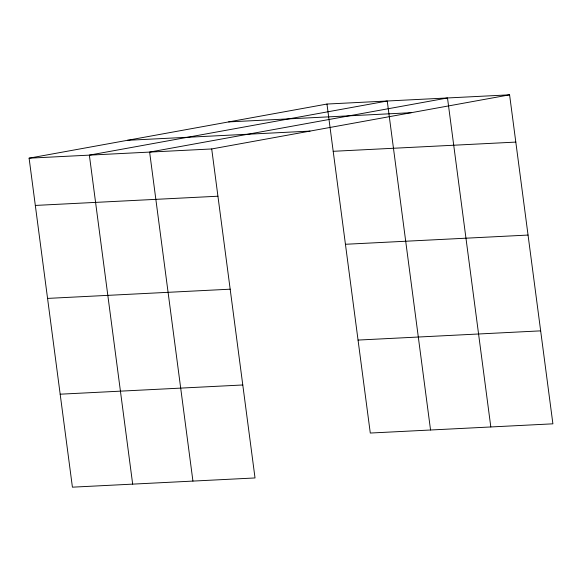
<?xml version="1.0" encoding="UTF-8"?>
<svg xmlns="http://www.w3.org/2000/svg" width="582" height="582" viewBox="0 0 582 582"><rect width="100%" height="100%" fill="white"/><g stroke="black" fill="none" stroke-linecap="round" stroke-linejoin="round"><path stroke-width="0.87" d="M29.1 158.173L211.71 148.956L255.025 477.953L72.415 487.17L29.1 158.173L326.975 104.047L509.585 94.83L552.9 423.827L370.29 433.044L326.975 104.047M211.71 148.956L509.585 94.83M228.675 121.907L411.285 112.69M127.4 140.306L310.01 131.095M333.202 151.305L515.812 142.095M35.32 205.431L217.93 196.221M345.439 244.28L528.049 235.063M47.564 298.406L230.174 289.189M358.054 340.07L540.663 330.86M60.172 394.196L242.781 384.978M490.815 426.962L447.5 97.965L149.625 152.091L192.933 481.088M430.549 430.003L387.241 101.006L89.359 155.132L132.674 484.129"/></g></svg>
